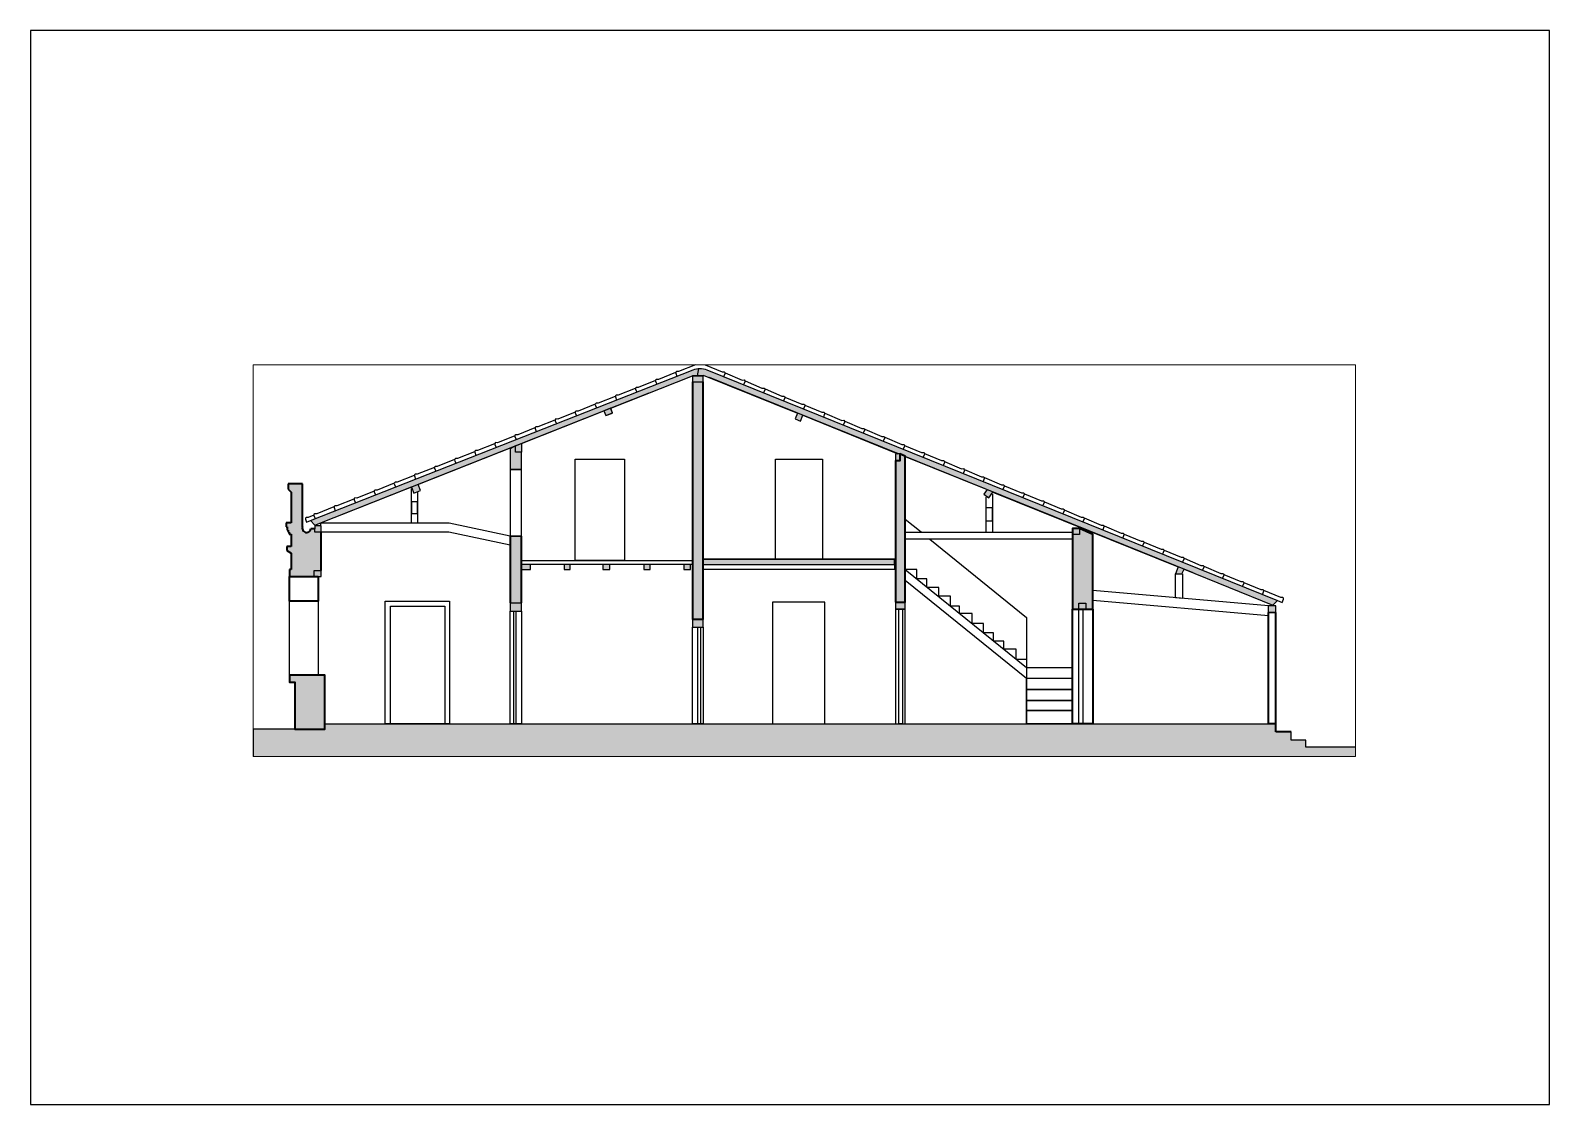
# Paper-space layout 'Layout1' of a CAD drawing. Header units: millimetres. Extents: x 21 to 318, y 103 to 313.
# The model-space entities are those that its viewports show. They can reach past a viewport. Long polylines and large blocks are cut down to what shows.
import ezdxf

# ---------------------------------------------------------------- set-up
doc = ezdxf.new("R2010")
doc.units = ezdxf.units.MM
for name, color, linetype, lineweight in [('A-ALV-___-___-EXI', 250, 'Continuous', 35), ('A-BAS-___-___-EXI', 250, 'Continuous', 25), ('A-COB-___-___-EXI', 250, 'Continuous', 25), ('A-ESC-___-___-EXI', 250, 'Continuous', 25), ('A-JAN-___-___-EXI', 250, 'Continuous', 25), ('A-POR-___-___-EXI', 250, 'Continuous', 25)]:
    doc.layers.add(name, color=color, linetype=linetype, lineweight=lineweight)

# ---------------------------------------------------------------- blocks, each defined once
blk = doc.blocks.new('A4 HORIZONTAL - A4-22875452-Não nomeada')
at = {"layer": 'A-BAS-___-___-EXI'}
for p, q in [((317.79, 313), (20.79, 313)), ((20.79, 313), (20.79, 103)), ((317.79, 103), (317.79, 313)), ((20.79, 103), (317.79, 103))]:
    blk.add_line(p, q, dxfattribs=at)

msp = doc.modelspace()

# ---------------------------------------------------------------- hatches: boundary and pattern name
at = {"layer": 'A-ALV-___-___-EXI'}
h = msp.add_hatch(color=11, dxfattribs=at)
h.paths.add_polyline_path([(-78758, -10097), (-78758, -9038), (-79447, -9038), (-79447, -9178), (-79347, -9178), (-79347, -10097)])
h.paths.add_polyline_path([(-71363, -7942), (-71363, -3302), (-71573, -3302), (-71573, -7942)])
h.paths.add_polyline_path([(-63884, -7751), (-63746, -7751), (-63746, -6291), (-64004, -6171), (-64004, -6291), (-64144, -6291), (-64144, -7751), (-64018, -7751), (-64018, -7631), (-63884, -7631)])
h.paths.add_polyline_path([(-74913, -7623), (-74913, -6323), (-75134, -6323), (-75134, -7623)])
h.paths.add_polyline_path([(-67411, -7613), (-67411, -4760), (-67517, -4710), (-67517, -4849), (-67601, -4849), (-67601, -7613)])
h.paths.add_polyline_path([(-79447, -7112), (-78968, -7112), (-78968, -6996), (-78834, -6996), (-78834, -6242), (-78954, -6242), (-78954, -6179), (-79034, -6179), (-79040, -6199), (-79051, -6218), (-79066, -6232), (-79084, -6243), (-79104, -6249), (-79125, -6249), (-79146, -6245), (-79164, -6235), (-79180, -6221), (-79192, -6203), (-79199, -6184), (-79200, -6163), (-79197, -6142), (-79197, -5302), (-79477, -5302), (-79477, -5402), (-79417, -5462), (-79417, -6062), (-79517, -6062), (-79517, -6142), (-79497, -6142), (-79497, -6202), (-79477, -6202), (-79477, -6242), (-79457, -6242), (-79457, -6282), (-79417, -6282), (-79417, -6522), (-79503, -6522), (-79503, -6602), (-79417, -6652), (-79417, -6972), (-79447, -6972)])
h.paths.add_polyline_path([(-75134, -5017), (-74913, -5017), (-74913, -4677), (-75033, -4677), (-75033, -4557), (-75134, -4615)])
at = {"layer": 'A-BAS-___-___-EXI', "true_color": 0xcb9898}
msp.add_hatch(color=253, dxfattribs=at).paths.add_polyline_path([(-58609, -10632), (-58609, -10447), (-59579, -10447), (-59579, -10307), (-59869, -10307), (-59869, -10147), (-60170, -10147), (-60170, -9992), (-78758, -9992), (-78758, -10097), (-80158, -10097), (-80158, -10632), (-68181, -10632)])
at = {"layer": 'A-COB-___-___-EXI', "true_color": 0xc19a82}
msp.add_hatch(color=33, dxfattribs=at).paths.add_polyline_path([(-60226, -7671), (-60134, -7579), (-71294, -3070), (-71359, -3052), (-71426, -3045), (-71493, -3052), (-71558, -3070), (-79042, -6019), (-78954, -6107), (-73172, -3822), (-73136, -3914), (-73135, -3914), (-73171, -3821), (-71573, -3190), (-71363, -3190), (-71363, -3172), (-69520, -3916), (-69567, -4027), (-69462, -4071), (-69416, -3958), (-67555, -4710), (-67517, -4710), (-67411, -4760), (-67411, -4768), (-65814, -5413), (-65878, -5504), (-65780, -5573), (-65700, -5459), (-62076, -6924), (-62130, -7057), (-61999, -7057), (-61963, -6969)])
h = msp.add_hatch(color=33, dxfattribs=at)
h.paths.add_polyline_path([(-71573, -8098), (-71363, -8098), (-71363, -7942), (-71573, -7942)])
h.paths.add_polyline_path([(-60170, -7812), (-60170, -7685), (-60310, -7685), (-60310, -7812)])
h.paths.add_polyline_path([(-75134, -7786), (-74913, -7786), (-74913, -7623), (-75134, -7623)])
h.paths.add_polyline_path([(-67601, -7751), (-67411, -7751), (-67411, -7613), (-67601, -7613)])
h.paths.add_polyline_path([(-63897, -7751), (-63884, -7751), (-63884, -7631), (-64018, -7631), (-64018, -7751), (-64004, -7751)])
h.paths.add_polyline_path([(-78968, -7112), (-78834, -7112), (-78834, -6996), (-78968, -6996)])
h.paths.add_polyline_path([(-72401, -6975), (-72401, -6875), (-72525, -6875), (-72525, -6975)])
h.paths.add_polyline_path([(-71610, -6973), (-71610, -6875), (-71744, -6875), (-71744, -6973)])
h.paths.add_polyline_path([(-74081, -6973), (-73961, -6973), (-73961, -6875), (-74081, -6875)])
h.paths.add_polyline_path([(-74913, -6973), (-74736, -6973), (-74736, -6875), (-74913, -6875)])
h.paths.add_polyline_path([(-73189, -6973), (-73189, -6875), (-73325, -6875), (-73325, -6973)])
h.paths.add_polyline_path([(-68181, -6875), (-67623, -6875), (-67623, -6775), (-71363, -6775), (-71363, -6875)])
h.paths.add_polyline_path([(-64144, -6291), (-64004, -6291), (-64004, -6171), (-64144, -6171)])
h.paths.add_polyline_path([(-78834, -6242), (-78834, -6117), (-78954, -6117), (-78954, -6242)])
h.paths.add_polyline_path([(-77019, -5484), (-76889, -5432), (-76937, -5310), (-77068, -5362)])
h.paths.add_polyline_path([(-67517, -4849), (-67517, -4710), (-67601, -4710), (-67601, -4849)])
h.paths.add_polyline_path([(-74913, -4677), (-74913, -4510), (-75033, -4557), (-75033, -4677)])
h.paths.add_polyline_path([(-73265, -3966), (-73136, -3914), (-73172, -3822), (-73302, -3873)])
h.paths.add_polyline_path([(-71363, -3302), (-71363, -3190), (-71573, -3190), (-71573, -3302)])

# ---------------------------------------------------------------- linework, layer by layer
at = {"layer": 'A-ALV-___-___-EXI'}
for p, q in [((-79197, -5302), (-79477, -5302)), ((-79477, -5302), (-79477, -5402)), ((-79197, -6142), (-79197, -5302)), ((-79477, -5402), (-79417, -5462)), ((-79417, -5462), (-79417, -6062)), ((-79417, -6062), (-79517, -6062)), ((-79517, -6062), (-79517, -6142)), ((-79517, -6142), (-79497, -6142)), ((-79497, -6142), (-79497, -6162)), ((-79497, -6162), (-79497, -6202)), ((-79497, -6202), (-79477, -6202)), ((-79477, -6202), (-79477, -6242)), ((-78954, -6179), (-79034, -6179)), ((-79417, -6522), (-79503, -6522)), ((-79503, -6522), (-79503, -6562)), ((-79477, -6242), (-79457, -6242)), ((-79457, -6242), (-79457, -6282)), ((-79457, -6282), (-79417, -6282)), ((-79417, -6282), (-79417, -6522)), ((-78834, -6996), (-78834, -6242)), ((-75134, -6323), (-75134, -7623)), ((-74913, -7623), (-74913, -6323)), ((-79503, -6562), (-79503, -6582)), ((-79503, -6582), (-79503, -6602)), ((-79503, -6602), (-79417, -6652)), ((-79417, -6652), (-79417, -6972)), ((-79417, -6972), (-79447, -6972)), ((-79447, -6972), (-79447, -7112)), ((-79447, -7112), (-78887, -7112)), ((-79447, -7592), (-79447, -7112)), ((-79447, -7112), (-78968, -7112)), ((-78887, -7112), (-78887, -7592)), ((-78887, -7592), (-79447, -7592)), ((-60310, -9992), (-60310, -7812)), ((-60170, -9992), (-60170, -7812)), ((-60170, -9992), (-60310, -9992)), ((-60170, -10147), (-60170, -9992)), ((-59869, -10147), (-60170, -10147))]:
    msp.add_line(p, q, dxfattribs=at)
msp.add_lwpolyline([(-71573, -3302), (-71573, -7942), (-71363, -7942), (-71363, -3302)], dxfattribs=at)
for points in [[(-67601, -7613), (-67411, -7613), (-67411, -4760), (-67517, -4710), (-67517, -4849), (-67601, -4849)], [(-63864, -7751), (-63746, -7751), (-63746, -6291), (-64004, -6171), (-64144, -6171), (-64144, -6291), (-64144, -7751), (-64018, -7751), (-63884, -7751)], [(-63744, -7751), (-63744, -9992), (-64144, -9992), (-64144, -7751)], [(-79447, -9038), (-79447, -9178), (-79347, -9178), (-79347, -10097), (-78758, -10097), (-78758, -9038)]]:
    msp.add_lwpolyline(points, close=True, dxfattribs=at)
msp.add_arc((-79117, -6166), 83.6, 163.1065, 351.0339, dxfattribs=at)
at = {"layer": 'A-BAS-___-___-EXI'}
for p, q in [((-79347, -10097), (-80158, -10097)), ((-80158, -10097), (-80158, -10632)), ((-78758, -9992), (-60170, -9992)), ((-59869, -10307), (-59869, -10147)), ((-59579, -10307), (-59869, -10307)), ((-59579, -10447), (-59579, -10307)), ((-80158, -10632), (-58609, -10632)), ((-58609, -10447), (-59579, -10447)), ((-58609, -10632), (-58609, -10447))]:
    msp.add_line(p, q, dxfattribs=at)
at = {"layer": 'A-COB-___-___-EXI'}
for p, q in [((-71473, -3190), (-71447, -3046)), ((-61784, -7042), (-71241, -3221)), ((-72428, -3528), (-78436, -5902)), ((-74913, -4510), (-73302, -3873)), ((-76941, -5311), (-75034, -4558)), ((-75033, -4557), (-75134, -4615)), ((-75134, -4615), (-75134, -5017)), ((-75033, -4557), (-74913, -4510)), ((-75033, -4677), (-75033, -4557)), ((-74913, -4677), (-75033, -4677)), ((-74913, -4510), (-74913, -4677)), ((-74913, -5017), (-74913, -4677)), ((-74913, -5017), (-75134, -5017)), ((-75134, -5017), (-74913, -5017)), ((-77068, -6070), (-77068, -5390)), ((-76948, -5464), (-76948, -6070)), ((-65838, -5561), (-65838, -6244)), ((-65708, -5504), (-65708, -6244)), ((-78834, -6117), (-78954, -6117)), ((-78954, -6117), (-78954, -6179)), ((-78954, -6242), (-78954, -6179)), ((-76327, -6070), (-78847, -6070)), ((-78847, -6070), (-78847, -6117)), ((-78834, -6242), (-78834, -6117)), ((-75134, -6323), (-76327, -6070)), ((-78834, -6242), (-78954, -6242)), ((-76334, -6242), (-78834, -6242)), ((-75134, -6497), (-76334, -6242)), ((-74913, -6323), (-75134, -6323)), ((-75134, -6323), (-74913, -6323)), ((-67623, -6775), (-71363, -6775)), ((-67623, -6875), (-67623, -6775)), ((-78968, -7112), (-78968, -6996)), ((-78968, -6996), (-78834, -6996)), ((-71363, -6875), (-67623, -6875)), ((-60310, -7685), (-63746, -7384)), ((-75134, -7623), (-75134, -7786)), ((-75134, -7623), (-74913, -7623)), ((-74913, -7786), (-74913, -7623)), ((-67601, -7613), (-67601, -7751)), ((-67411, -7751), (-67411, -7613)), ((-63746, -7571), (-60310, -7872)), ((-60310, -7812), (-60310, -7685)), ((-60170, -7685), (-60310, -7685)), ((-60170, -7812), (-60170, -7685)), ((-75134, -7786), (-74913, -7786)), ((-71573, -7942), (-71573, -8098)), ((-71363, -8098), (-71363, -7942)), ((-67601, -7751), (-67411, -7751)), ((-60170, -7812), (-60310, -7812)), ((-60310, -7812), (-60170, -7812)), ((-71573, -8098), (-71363, -8098))]:
    msp.add_line(p, q, dxfattribs=at)
msp.add_lwpolyline([(-78974, -5912), (-79085, -5956), (-79125, -5955), (-79139, -5969), (-79140, -5989), (-79116, -6049), (-79042, -6019), (-71558, -3070, -0.189917), (-71294, -3070), (-60134, -7579), (-60042, -7618), (-60016, -7557), (-60017, -7537), (-60031, -7523), (-60071, -7524), (-60403, -7384)], format="xyb", dxfattribs=at)
for points in [[(-73265, -3966), (-73135, -3915), (-73171, -3821), (-71573, -3190), (-71573, -3302), (-71363, -3302), (-71363, -3190), (-71363, -3172), (-69520, -3916), (-69567, -4027), (-69462, -4071), (-69416, -3958), (-67555, -4710)], [(-71904, -3126), (-72238, -3260), (-72278, -3259), (-72293, -3272), (-72293, -3292), (-72269, -3353)], [(-71511, -2972), (-71845, -3106), (-71885, -3104), (-71900, -3118), (-71900, -3138), (-71876, -3198)], [(-71325, -2973), (-70993, -3112), (-70953, -3112), (-70938, -3126), (-70938, -3146), (-70963, -3205)], [(-70935, -3130), (-70603, -3270), (-70563, -3269), (-70548, -3283), (-70548, -3303), (-70573, -3363)], [(-72690, -3435), (-73024, -3569), (-73064, -3568), (-73078, -3581), (-73079, -3601), (-73055, -3661)], [(-72297, -3281), (-72631, -3415), (-72671, -3413), (-72685, -3427), (-72686, -3447), (-72662, -3507)], [(-70544, -3288), (-70213, -3428), (-70173, -3427), (-70158, -3441), (-70158, -3461), (-70183, -3521)], [(-70154, -3445), (-69823, -3585), (-69783, -3584), (-69768, -3598), (-69768, -3618), (-69793, -3678)], [(-73475, -3744), (-73809, -3878), (-73849, -3877), (-73864, -3890), (-73865, -3910), (-73841, -3970)], [(-73082, -3589), (-73417, -3723), (-73457, -3722), (-73471, -3736), (-73472, -3756), (-73448, -3816)], [(-69764, -3603), (-69433, -3743), (-69393, -3742), (-69378, -3756), (-69378, -3776), (-69403, -3836)], [(-69374, -3760), (-69043, -3900), (-69003, -3900), (-68988, -3913), (-68988, -3933), (-69013, -3993)], [(-74261, -4053), (-74595, -4187), (-74635, -4185), (-74650, -4199), (-74650, -4219), (-74626, -4279)], [(-73868, -3898), (-74202, -4032), (-74242, -4031), (-74257, -4045), (-74258, -4065), (-74233, -4125)], [(-68984, -3918), (-68652, -4058), (-68612, -4057), (-68598, -4071), (-68598, -4091), (-68623, -4151)], [(-68594, -4075), (-68262, -4215), (-68222, -4215), (-68208, -4229), (-68208, -4249), (-68233, -4308)], [(-75047, -4362), (-75381, -4496), (-75421, -4494), (-75436, -4508), (-75436, -4528), (-75412, -4588)], [(-74654, -4207), (-74988, -4341), (-75028, -4340), (-75043, -4354), (-75043, -4374), (-75019, -4434)], [(-68204, -4233), (-67872, -4373), (-67832, -4372), (-67818, -4386), (-67818, -4406), (-67843, -4466)], [(-67814, -4390), (-67482, -4530), (-67442, -4530), (-67428, -4544), (-67428, -4564), (-67453, -4623)], [(-75833, -4671), (-76167, -4805), (-76207, -4803), (-76221, -4817), (-76222, -4837), (-76198, -4897)], [(-75440, -4516), (-75774, -4650), (-75814, -4649), (-75828, -4662), (-75829, -4682), (-75805, -4743)], [(-67517, -4710), (-67601, -4710), (-67601, -4849)], [(-67424, -4548), (-67092, -4688), (-67052, -4687), (-67038, -4701), (-67037, -4721), (-67063, -4781)], [(-67034, -4706), (-66702, -4845), (-66662, -4845), (-66648, -4859), (-66647, -4879), (-66673, -4938)], [(-76618, -4979), (-76952, -5113), (-76992, -5112), (-77007, -5126), (-77008, -5146), (-76984, -5206)], [(-76225, -4825), (-76560, -4959), (-76600, -4958), (-76614, -4971), (-76615, -4991), (-76591, -5052)], [(-67411, -4768), (-65814, -5413), (-65878, -5504), (-65780, -5573), (-65700, -5459), (-62076, -6924), (-62130, -7057), (-61999, -7057), (-61990, -7035), (-61963, -6969), (-60226, -7671), (-60134, -7579)], [(-66644, -4863), (-66312, -5003), (-66272, -5002), (-66258, -5016), (-66257, -5036), (-66283, -5096)], [(-66254, -5021), (-65922, -5160), (-65882, -5160), (-65868, -5174), (-65867, -5194), (-65892, -5253)], [(-77404, -5288), (-77738, -5422), (-77778, -5421), (-77793, -5435), (-77793, -5455), (-77769, -5515)], [(-77011, -5134), (-77345, -5268), (-77385, -5267), (-77400, -5280), (-77401, -5300), (-77376, -5360)], [(-65864, -5178), (-65532, -5318), (-65492, -5317), (-65478, -5331), (-65477, -5351), (-65502, -5411)], [(-65474, -5336), (-65142, -5476), (-65102, -5475), (-65087, -5489), (-65087, -5509), (-65112, -5569)], [(-79042, -6019), (-78954, -6107), (-77068, -5361)], [(-78190, -5597), (-78524, -5731), (-78564, -5730), (-78579, -5744), (-78579, -5764), (-78555, -5824)], [(-77797, -5443), (-78131, -5577), (-78171, -5575), (-78186, -5589), (-78186, -5609), (-78162, -5669)], [(-65083, -5493), (-64752, -5633), (-64712, -5632), (-64697, -5646), (-64697, -5666), (-64722, -5726)], [(-78583, -5752), (-78917, -5886), (-78957, -5884), (-78971, -5898), (-78972, -5918), (-78948, -5978)], [(-64693, -5651), (-64362, -5791), (-64322, -5790), (-64307, -5804), (-64307, -5824), (-64332, -5884)], [(-64303, -5808), (-63972, -5948), (-63932, -5948), (-63917, -5961), (-63917, -5981), (-63942, -6041)], [(-64004, -6171), (-64004, -6291), (-64144, -6291)], [(-63913, -5966), (-63582, -6106), (-63542, -6105), (-63527, -6119), (-63527, -6139), (-63552, -6199)], [(-63523, -6123), (-63191, -6263), (-63151, -6263), (-63137, -6277), (-63137, -6297), (-63162, -6356)], [(-63133, -6281), (-62801, -6421), (-62761, -6420), (-62747, -6434), (-62747, -6454), (-62772, -6514)], [(-62743, -6439), (-62411, -6578), (-62371, -6578), (-62357, -6592), (-62357, -6612), (-62382, -6671)], [(-62353, -6596), (-62021, -6736), (-61981, -6735), (-61967, -6749), (-61967, -6769), (-61992, -6829)], [(-61963, -6754), (-61631, -6893), (-61591, -6893), (-61577, -6907), (-61577, -6927), (-61602, -6986)], [(-78968, -7112), (-78834, -7112), (-78834, -6996)], [(-74913, -6973), (-74736, -6973), (-74736, -6875), (-74913, -6875)], [(-61573, -6911), (-61241, -7051), (-61201, -7050), (-61187, -7064), (-61186, -7084), (-61212, -7144)], [(-61183, -7069), (-60851, -7209), (-60811, -7208), (-60797, -7222), (-60796, -7242), (-60822, -7301)], [(-60793, -7226), (-60461, -7366), (-60421, -7365), (-60407, -7379), (-60406, -7399), (-60431, -7459)], [(-64018, -7751), (-64018, -7631), (-63884, -7631), (-63884, -7751)]]:
    msp.add_lwpolyline(points, dxfattribs=at)
for points in [[(-71573, -3190), (-71363, -3190)], [(-73136, -3914), (-73172, -3822), (-73302, -3873), (-73265, -3966)], [(-76889, -5432), (-76937, -5310), (-77068, -5362), (-77019, -5484)], [(-76948, -5877), (-76948, -5650), (-77068, -5650), (-77068, -5877)], [(-65708, -6025), (-65708, -5771), (-65838, -5771), (-65838, -6025)], [(-67411, -6384), (-67411, -6244), (-64144, -6244), (-64144, -6384)], [(-74913, -6875), (-74913, -6795), (-71573, -6795), (-71573, -6875)], [(-67623, -6875), (-67623, -6775), (-71363, -6775), (-71363, -6875)], [(-71363, -6975), (-71363, -6775), (-67623, -6775), (-67623, -6975)], [(-74081, -6875), (-74081, -6973), (-73961, -6973), (-73961, -6875)], [(-73325, -6875), (-73325, -6973), (-73189, -6973), (-73189, -6875)], [(-72525, -6875), (-72525, -6975), (-72401, -6975), (-72401, -6875)], [(-71744, -6875), (-71744, -6973), (-71610, -6973), (-71610, -6875)], [(-62130, -7526), (-62130, -7057), (-61990, -7057), (-61990, -7538)]]:
    msp.add_lwpolyline(points, close=True, dxfattribs=at)
at = {"layer": 'A-ESC-___-___-EXI'}
msp.add_line((-67104, -6244), (-67411, -5995), dxfattribs=at)
for points in [[(-66931, -6384), (-65044, -7912), (-65044, -8892), (-65044, -9992), (-64144, -9992), (-65044, -9992), (-65044, -9733), (-64144, -9733), (-64144, -9535), (-65044, -9535), (-65044, -9322), (-64144, -9322), (-65044, -9322), (-65044, -9106)], [(-66991, -7315), (-66991, -7155), (-67189, -7155), (-67189, -6975), (-67411, -6975), (-65044, -8892), (-64144, -8892), (-64144, -9992), (-64144, -9733), (-65044, -9733), (-65044, -9535), (-64144, -9535), (-64144, -9322), (-64144, -9106), (-65044, -9106), (-67411, -7189)], [(-66758, -7504), (-66758, -7324), (-66980, -7324)], [(-65044, -8732), (-65241, -8732), (-65241, -8532), (-65488, -8532), (-65488, -8372), (-65686, -8372), (-65686, -8212), (-65884, -8212), (-65884, -8032), (-66106, -8032), (-66106, -7832), (-66353, -7832), (-66353, -7692), (-66526, -7692), (-66526, -7492), (-66746, -7492)]]:
    msp.add_lwpolyline(points, dxfattribs=at)
at = {"layer": 'A-JAN-___-___-EXI'}
for p, q in [((-75134, -5017), (-75134, -6323)), ((-74913, -6323), (-74913, -5017))]:
    msp.add_line(p, q, dxfattribs=at)
msp.add_lwpolyline([(-78887, -7592), (-78887, -9038), (-79447, -9038), (-79447, -7592)], close=True, dxfattribs=at)
at = {"layer": 'A-POR-___-___-EXI'}
for points in [[(-73864, -6795), (-73864, -4815), (-72898, -4815), (-72898, -6795)], [(-69951, -6775), (-69951, -4815), (-69031, -4815), (-69031, -6775)], [(-77580, -9992), (-77580, -7592), (-76320, -7592), (-76320, -9992)], [(-77473, -9992), (-77473, -7692), (-76413, -7692), (-76413, -9992)], [(-68985, -9992), (-68985, -7612), (-70005, -7612), (-70005, -9992)], [(-74913, -7786), (-74913, -9992), (-75134, -9992), (-75134, -7786)], [(-75023, -7786), (-75023, -9992), (-75064, -9992), (-75064, -7786)], [(-67601, -7751), (-67601, -9992), (-67411, -9992), (-67411, -7751)], [(-67538, -9992), (-67538, -7751), (-67466, -7751), (-67466, -9992)], [(-63944, -7751), (-63944, -9992), (-64018, -9992), (-64018, -7751)], [(-71363, -8098), (-71363, -9992), (-71573, -9992), (-71573, -8098)], [(-71414, -8098), (-71414, -9992), (-71468, -9992), (-71468, -8098)]]:
    msp.add_lwpolyline(points, close=True, dxfattribs=at)

psp = doc.layouts.get("Layout1")

# ---------------------------------------------------------------- block references
at = {"layer": 'A-COB-___-___-EXI'}
psp.add_blockref('A4 HORIZONTAL - A4-22875452-Não nomeada', (0, 0), dxfattribs=at)

# ---------------------------------------------------------------- viewports
at = {"layer": 'A-ESC-___-___-EXI'}
psp.add_viewport(center=(172.11, 209.33), size=(215.49, 76.6026), view_center_point=(-69383.76, -6801.79), view_height=7660.2559, dxfattribs=at)

doc.saveas('drawing.dxf')
